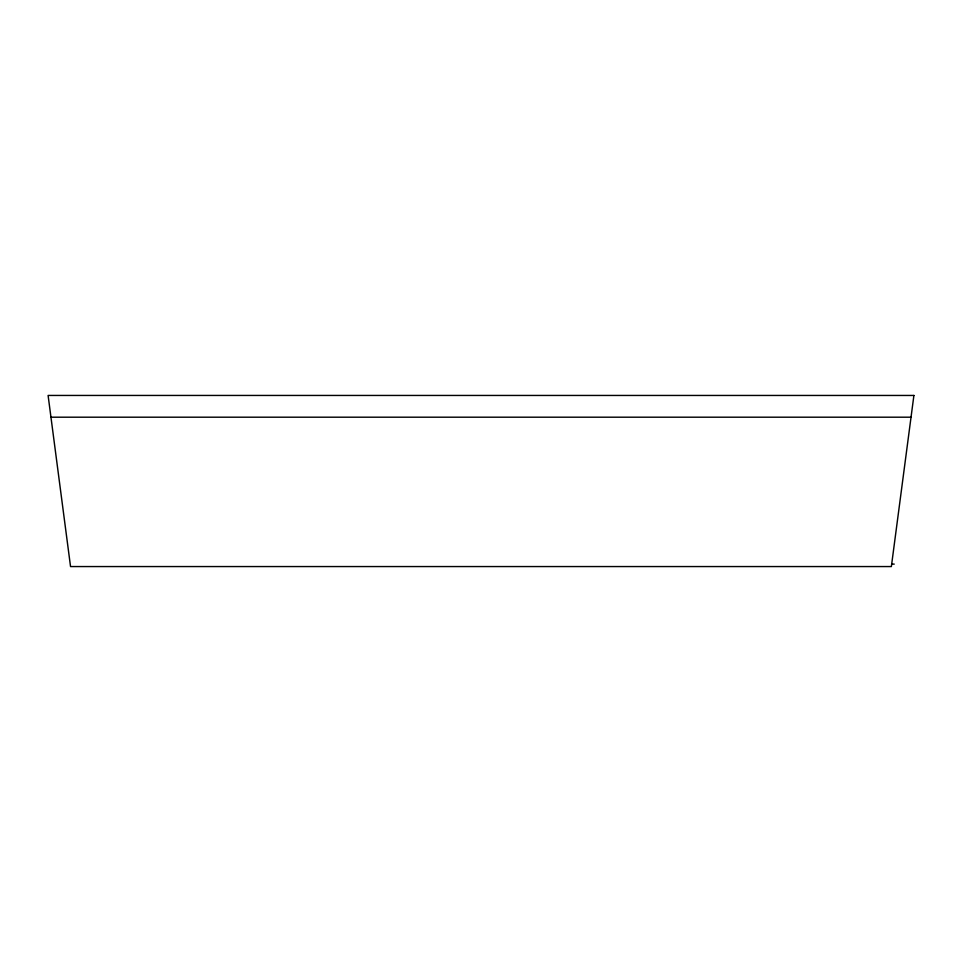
<?xml version="1.0" encoding="UTF-8"?>
<svg xmlns="http://www.w3.org/2000/svg" width="962" height="962" viewBox="0 0 962 962"><rect width="100%" height="100%" fill="white"/><g stroke="black" fill="none" stroke-linecap="round" stroke-linejoin="round"><path stroke-width="1.44" d="M50.962 417.195L911.038 417.195M891.69 564.105L894.227 564.105M913.9 395.454L891.365 566.558L70.539 566.558L48.1 395.442L913.9 395.454"/></g></svg>
